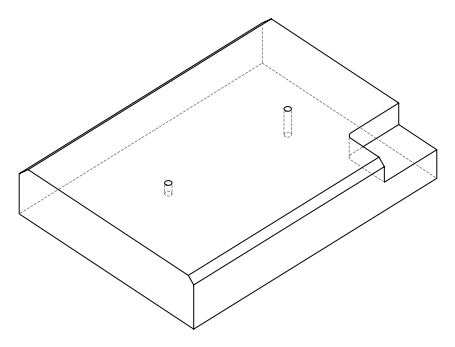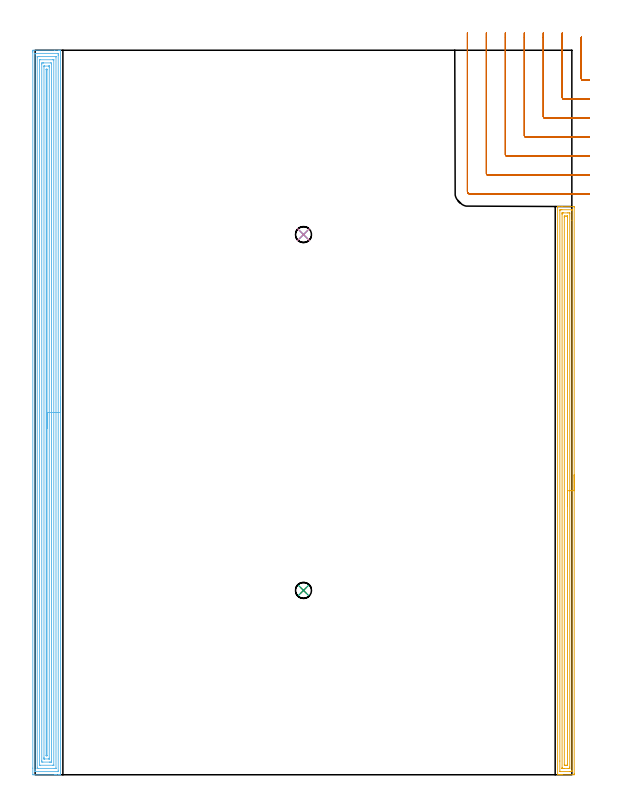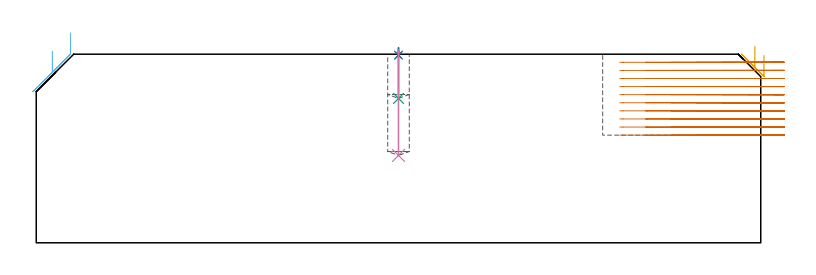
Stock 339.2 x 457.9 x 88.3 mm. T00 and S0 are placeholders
(PLAN: 7 operations, 3 tool changes, 54.6 min)
(1 SPOT_DRILL | STEP1POCKET | NXT0321_9005460120000 | 0.03 min | 2 mm3)
(2 SPOT_DRILL_1 | STEP1POCKET_1 | NXT0321_9005460120000 | 0.03 min | 1 mm3)
(3 DRILL_BLIND_HOLE_INTO_CENTER | STEP1POCKET | NXT0301_072 | 0.09 min | 1550 mm3)
(4 DRILL_BLIND_HOLE_INTO_CENTER_1 | STEP1POCKET_1 | NXT0301_072 | 0.2 min | 3677 mm3)
(5 AREA_MILL | FG_CHAMFER_SURFACE | UGT0205_001 | 11.73 min | 20131 mm3)
(6 AREA_MILL_1 | FG_CHAMFER_SURFACE_1 | UGT0205_001 | 25.86 min | 70114 mm3)
(7 MILL_CORNER_NOTCH_RECTANGULAR | CORNER_NOTCH_RECTANGULAR | NXT0201_012 | Follow Part, ap 4, ae 75% | 16.66 min | 276023 mm3)
(TOOL NXT0321_9005460120000 | NC Spot Drill, 142deg, 12mm, Carbide, Uncoated | D12 PA142 FL30 Z2)
(TOOL NXT0301_072 | Carbide Drill 10.1mm [860.1-1010-051A1-MM 2214] | D10.1 PA140 FL71 Z2)
(TOOL UGT0205_001 | Chamfer Mill 20 x 3 x 45 deg. | D20 FL50 Z2)
(TOOL NXT0201_012 | ENDMILL 16mm [2P460-1600-NA 1630] | D16 FL38 Z6)
(OP 1 SPOT_DRILL)
G17 G21 G94 G90
T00 M6
G54
G17 G0 G90 X169.6 Y116.5 S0 M3
G43 Z98.3 H0
G94 G81 G98 Z87.865 F250. R91.3
G80
M5
M2
(OP 2 SPOT_DRILL_1)
G17 G21 G94 G90
T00 M6
G54
G17 G0 G90 X169.6 Y341.4 S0 M3
G43 Z98.3 H0
G94 G81 G98 Z87.865 F250. R91.3
G80
M5
M2
(OP 3 DRILL_BLIND_HOLE_INTO_CENTER)
G17 G21 G94 G90
T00 M6
G54
G17 G0 G90 X169.6 Y116.5 S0 M3
G43 Z98.3 H1
G94 G81 G98 Z67.6 F250. R90.3
G80
M5
M2
(OP 4 DRILL_BLIND_HOLE_INTO_CENTER_1)
G17 G21 G94 G90
T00 M6
G54
G17 G0 G90 X169.6 Y341.4 S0 M3
G43 Z98.3 H1
G94 G81 G98 Z40.9 F250. R90.3
G80
M5
M2
(OP 5 AREA_MILL)
G17 G21 G94 G90
T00 M6
G54
G17 G0 G90 X340.7 Y189.55 S1061 M3
G43 Z98.3 H0
Z87.8
G94 G1 Y189.512 Z86.928 F250.
Y189.398 Z86.064
Y189.209 Z85.212
Y188.947 Z84.38
Y188.613 Z83.574
Y188.21 Z82.8
Y187.742 Z82.064
Y187.21 Z81.372
Y186.621 Z80.729
Y185.978 Z80.14
Y185.286 Z79.608
Y184.55 Z79.14
Y183.776 Z78.737
Y182.97 Z78.403
Y182.138 Z78.141
Y181.286 Z77.952
Y180.422 Z77.838
Y179.55 Z77.8
Y0.606
X340.695 Y0.131 Z77.803
X340.692 Y0.01 Z77.806
X340.566 Y0. Z77.931
X333.253 Z85.241
X332.688 Z85.808
X332.374 Z86.122
X331.809 Z86.687
X331.495 Z87.
X330.497 Y0.001 Z88.002
X330.206 Y0.01 Z88.293
X330.2 Y0.16 Z88.3
Y358.94
X330.206 Y359.09 Z88.293
X330.498 Y359.1 Z88.001
X330.866 Z87.634
X331.495 Z87.
X332.688 Z85.808
X333.253 Z85.241
X340.284 Z78.213
X340.569 Y359.097 Z77.928
X340.692 Y359.09 Z77.806
X340.699 Y358.965 Z77.799
X340.7 Y358.494 Z77.8
Y179.55
X339.286 Z79.214
X339.285 Y2.513 Z79.215
X339.284 Y2.391 Z79.216
X339.279 Y2.015 Z79.221
X338.907 Y2.004 Z79.593
X338.526 Y2.002 Z79.974
X338.032 Y2. Z80.468
X331.694 Y2.001 Z86.806
X331.665 Y2.003 Z86.835
X331.636 Y2.009 Z86.864
X331.621 Y2.014 Z86.879
X331.62 Y2.036 Z86.88
X331.615 Y2.269 Z86.885
X331.614 Y8.671 Z86.886
X331.615 Y356.587 Z86.885
X331.616 Y356.709 Z86.884
X331.621 Y357.085 Z86.879
X331.993 Y357.096 Z86.507
X332.374 Y357.098 Z86.126
X332.868 Y357.1 Z85.632
X339.206 Y357.099 Z79.294
X339.235 Y357.097 Z79.265
X339.264 Y357.091 Z79.236
X339.279 Y357.086 Z79.221
X339.28 Y357.064 Z79.22
X339.285 Y356.831 Z79.215
X339.286 Y350.426 Z79.214
Y179.55
X337.872 Z80.628
X337.871 Y4.841 Z80.629
X337.869 Y4.176 Z80.631
X337.867 Y4.063 Z80.633
X337.865 Y4.014 Z80.635
X337.814 Y4.007 Z80.686
X337.647 Y4.003 Z80.853
X336.941 Y4. Z81.559
X334.305 Z84.195
X333.425 Y4.001 Z85.075
X333.253 Y4.003 Z85.247
X333.08 Y4.008 Z85.42
X333.036 Y4.01 Z85.464
X333.034 Y4.04 Z85.466
X333.031 Y4.1 Z85.469
X333.029 Y4.176 Z85.471
Y4.404
Y354.259
X333.031 Y354.924 Z85.469
X333.033 Y355.037 Z85.467
X333.035 Y355.085 Z85.465
X333.086 Y355.093 Z85.414
X333.253 Y355.096 Z85.247
X333.959 Y355.1 Z84.541
X336.595 Z81.905
X337.474 Z81.026
X337.647 Y355.097 Z80.853
X337.82 Y355.092 Z80.68
X337.864 Y355.09 Z80.636
X337.866 Y355.06 Z80.634
X337.869 Y355. Z80.631
X337.871 Y354.924 Z80.629
Y354.696
X337.872 Y179.55 Z80.628
X336.457 Z82.043
Y6.853
X336.455 Y6.279 Z82.045
X336.452 Y6.085 Z82.048
X336.451 Y6.023 Z82.049
X336.414 Y6.01 Z82.086
X335.851 Y6. Z82.649
X334.972 Z83.528
X334.588 Y6.004 Z83.912
X334.493 Y6.007 Z84.007
X334.451 Y6.01 Z84.049
X334.449 Y6.041 Z84.051
X334.446 Y6.127 Z84.054
X334.443 Y6.537 Z84.057
Y352.247
X334.445 Y352.821 Z84.055
X334.448 Y353.015 Z84.052
X334.449 Y353.077 Z84.051
X334.486 Y353.09 Z84.014
X335.049 Y353.1 Z83.451
X335.928 Z82.572
X336.312 Y353.096 Z82.188
X336.407 Y353.093 Z82.093
X336.449 Y353.09 Z82.051
X336.451 Y353.059 Z82.049
X336.454 Y352.973 Z82.046
X336.457 Y352.563 Z82.043
Y179.55
Y178.678 Z82.081
Y177.814 Z82.195
Y176.962 Z82.383
Y176.13 Z82.646
Y175.324 Z82.98
Y174.55 Z83.382
Y173.814 Z83.851
Y173.122 Z84.382
Y172.479 Z84.972
Y171.89 Z85.615
Y171.358 Z86.307
Y170.89 Z87.043
Y170.487 Z87.816
Y170.153 Z88.622
Y169.891 Z89.454
Y169.702 Z90.306
Y169.588 Z91.171
Y169.55 Z92.043
G0 Z98.3
M5
M2
(OP 6 AREA_MILL_1)
G17 G21 G94 G90
T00 M6
G54
G17 G0 G90 X16. Y238.95 S1061 M3
G43 Z98.3 H0
G94 G1 Y238.912 Z97.428 F250.
Y238.798 Z96.563
Y238.609 Z95.712
Y238.347 Z94.88
Y238.013 Z94.074
Y237.61 Z93.3
Y237.142 Z92.564
Y236.61 Z91.872
Y236.021 Z91.229
Y235.378 Z90.639
Y234.686 Z90.108
Y233.95 Z89.64
Y233.176 Z89.237
Y232.37 Z88.903
Y231.538 Z88.641
Y230.686 Z88.452
Y229.822 Z88.338
Y228.95 Z88.3
Y0.175
X15.998 Y0.01 Z88.289
X15.843 Y0.003 Z88.135
X15.681 Y0. Z87.98
X15.405 Z87.704
X14.715 Z87.01
X13.492 Z85.789
X12.959 Z85.253
X12.347 Z84.642
X-1.093 Z71.204
X-1.363 Y0.003 Z70.934
X-1.492 Y0.01 Z70.806
X-1.499 Y0.141 Z70.799
X-1.5 Y4.186 Z70.8
Y456.798
X-1.499 Y457.278 Z70.801
X-1.496 Y457.687 Z70.802
X-1.492 Y457.89 Z70.805
X-1.093 Y457.9 Z71.204
X12.347 Z84.642
X14.715 Z87.01
X15.405 Z87.704
X15.681 Z87.98
X15.843 Y457.897 Z88.135
X15.998 Y457.89 Z88.289
X16. Y457.725 Z88.3
Y228.95
X14.586 Z86.886
X14.585 Y2.41 Z86.885
X14.581 Y2.03 Z86.881
X14.579 Y2.014 Z86.879
X14.552 Y2.009 Z86.852
X14.481 Y2.003 Z86.781
X14.373 Y2.001 Z86.673
X14.239 Y2. Z86.539
X0.187 Z72.487
X-0.008 Y2.002 Z72.292
X-0.041 Y2.005 Z72.259
X-0.072 Y2.009 Z72.228
X-0.079 Y2.05 Z72.221
X-0.084 Y2.276 Z72.216
X-0.085 Y2.41 Z72.215
X-0.086 Y3.171 Z72.214
X-0.085 Y455.49 Z72.215
X-0.081 Y455.87 Z72.219
X-0.079 Y455.886 Z72.221
X-0.052 Y455.891 Z72.248
X0.019 Y455.897 Z72.319
X0.126 Y455.899 Z72.426
X0.261 Y455.9 Z72.561
X14.313 Z86.613
X14.508 Y455.898 Z86.808
X14.541 Y455.895 Z86.841
X14.572 Y455.891 Z86.872
X14.579 Y455.85 Z86.879
X14.584 Y455.624 Z86.884
X14.585 Y455.49 Z86.885
X14.586 Y454.728 Z86.886
Y228.95
X13.171 Z85.471
Y4.197
X13.17 Y4.089 Z85.47
X13.167 Y4.035 Z85.467
X13.165 Y4.015 Z85.465
X13.145 Y4.008 Z85.445
X12.959 Y4.004 Z85.259
X12.274 Y4. Z84.574
X12.08 Z84.38
X1.734 Y4.001 Z74.034
X1.541 Y4.004 Z73.841
X1.349 Y4.01 Z73.649
X1.335 Y4.014 Z73.635
X1.333 Y4.029 Z73.633
X1.33 Y4.067 Z73.63
X1.329 Y4.125 Z73.629
Y4.197
Y453.703
X1.33 Y453.811 Z73.63
X1.333 Y453.865 Z73.633
X1.335 Y453.885 Z73.635
X1.355 Y453.892 Z73.655
X1.541 Y453.896 Z73.841
X2.226 Y453.9 Z74.526
X2.42 Z74.72
X12.766 Y453.899 Z85.066
X12.959 Y453.896 Z85.259
X13.151 Y453.89 Z85.451
X13.165 Y453.886 Z85.465
X13.167 Y453.871 Z85.467
X13.17 Y453.833 Z85.47
X13.171 Y453.775 Z85.471
Y453.703
Y228.95
X11.757 Z84.057
Y6.125
X11.755 Y6.056 Z84.055
X11.752 Y6.019 Z84.052
X11.749 Y6.01 Z84.049
X11.74 Y6.007 Z84.04
X11.633 Y6.003 Z83.933
X11.202 Y6. Z83.502
X3.282 Z75.582
X2.867 Y6.006 Z75.167
X2.764 Y6.01 Z75.064
X2.749 Y6.014 Z75.049
X2.747 Y6.03 Z75.047
X2.745 Y6.065 Z75.045
X2.743 Y6.142 Z75.043
Y451.776
X2.745 Y451.844 Z75.045
X2.748 Y451.881 Z75.048
X2.751 Y451.89 Z75.051
X2.76 Y451.893 Z75.06
X2.867 Y451.897 Z75.167
X3.298 Y451.9 Z75.598
X11.218 Z83.518
X11.633 Y451.894 Z83.933
X11.736 Y451.89 Z84.036
X11.751 Y451.886 Z84.051
X11.753 Y451.87 Z84.053
X11.755 Y451.835 Z84.055
X11.757 Y451.758 Z84.057
Y228.95
X10.343 Z82.643
Y8.646
X10.324 Y8.01 Z82.624
X10.096 Y8.003 Z82.396
X9.446 Y8. Z81.746
X9.221 Z81.521
X4.829 Y8.001 Z77.129
X4.176 Y8.01 Z76.476
X4.158 Y8.665 Z76.458
X4.157 Y8.684 Z76.457
Y449.254
X4.176 Y449.89 Z76.476
X4.404 Y449.897 Z76.704
X5.054 Y449.9 Z77.354
X5.279 Z77.579
X9.671 Y449.899 Z81.971
X10.324 Y449.89 Z82.624
X10.342 Y449.235 Z82.642
X10.343 Y449.216 Z82.643
Y228.95
X8.929 Z81.229
X8.928 Y10.452 Z81.228
X8.927 Y10.087 Z81.227
X8.924 Y10.033 Z81.224
X8.922 Y10.01 Z81.222
X8.9 Y10.008 Z81.2
X8.79 Y10.004 Z81.09
X8.567 Y10.001 Z80.867
X5.933 Y10. Z78.233
X5.784 Y10.002 Z78.084
X5.666 Y10.005 Z77.966
X5.588 Y10.01 Z77.888
X5.578 Y10.016 Z77.878
X5.575 Y10.036 Z77.875
X5.573 Y10.085 Z77.873
X5.572 Y10.452 Z77.872
X5.571 Y10.82 Z77.871
X5.572 Y447.448 Z77.872
X5.573 Y447.813 Z77.873
X5.576 Y447.867 Z77.876
X5.578 Y447.89 Z77.878
X5.6 Y447.892 Z77.9
X5.71 Y447.896 Z78.01
X5.933 Y447.899 Z78.233
X8.567 Y447.9 Z80.867
X8.716 Y447.898 Z81.016
X8.834 Y447.895 Z81.134
X8.912 Y447.89 Z81.212
X8.922 Y447.884 Z81.222
X8.925 Y447.864 Z81.225
X8.927 Y447.815 Z81.227
X8.928 Y447.448 Z81.228
X8.929 Y447.08 Z81.229
Y228.95
X7.515 Z79.815
X7.514 Y12.24 Z79.814
X7.513 Y12.105 Z79.813
X7.51 Y12.039 Z79.81
X7.508 Y12.013 Z79.808
X7.485 Y12.01 Z79.785
X7.368 Y12.006 Z79.668
X7.045 Y12.002 Z79.345
X7.007 Y12.006 Z79.307
X6.996 Y12.009 Z79.296
X6.992 Y12.056 Z79.292
X6.987 Y12.24 Z79.287
X6.986 Y12.417 Z79.286
Y445.66
X6.987 Y445.795 Z79.287
X6.99 Y445.861 Z79.29
X6.992 Y445.887 Z79.292
X7.015 Y445.89 Z79.315
X7.132 Y445.894 Z79.432
X7.455 Y445.898 Z79.755
X7.493 Y445.894 Z79.793
X7.504 Y445.891 Z79.804
X7.508 Y445.844 Z79.808
X7.513 Y445.66 Z79.813
X7.514 Y445.483 Z79.814
X7.515 Y228.95 Z79.815
Y228.078 Z79.853
Y227.214 Z79.967
Y226.362 Z80.155
Y225.53 Z80.418
Y224.724 Z80.752
Y223.95 Z81.154
Y223.214 Z81.623
Y222.522 Z82.154
Y221.879 Z82.744
Y221.29 Z83.387
Y220.758 Z84.079
Y220.29 Z84.815
Y219.887 Z85.588
Y219.553 Z86.394
Y219.291 Z87.226
Y219.102 Z88.078
Y218.988 Z88.943
Y218.95 Z89.815
G0 Z98.3
M5
M2
(OP 7 MILL_CORNER_NOTCH_RECTANGULAR)
G17 G21 G94 G90
T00 M6
G54
G17 G0 G90 X345.2 Y466.191 S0 M3
G43 Z98.3 H1
Z84.51
G94 G1 Y463.191 F250.
Y439.894 F500.
G3 X345.994 Y439.1 R0.8
G1 X347.2
X350.2 F250.
G0 Z98.3
X333.2 Y468.9
Z84.51
G1 Y465.9
Y427.894 F500.
G3 X333.994 Y427.1 R0.8
G1 X347.2
X350.2 F250.
G0 Z98.3
X321.2 Y468.9
Z84.51
G1 Y465.9
Y415.895 F500.
G3 X321.995 Y415.1 R0.8
G1 X347.2
X350.2 F250.
G0 Z98.3
X309.2 Y468.9
Z84.51
G1 Y465.9
Y403.895 F500.
G3 X309.995 Y403.1 R0.8
G1 X347.2
X350.2 F250.
G0 Z98.3
X297.2 Y468.9
Z84.51
G1 Y465.9
Y391.895 F500.
G3 X297.995 Y391.1 R0.8
G1 X347.2
X350.2 F250.
G0 Z98.3
X285.2 Y468.9
Z84.51
G1 Y465.9
Y379.895 F500.
G3 X285.995 Y379.1 R0.8
G1 X347.2
X350.2 F250.
G0 Z98.3
X273.2 Y468.9
Z84.51
G1 Y465.9
Y368.6 F500.
G3 X274.7 Y367.1 R1.5
G1 X347.2
X350.2 F250.
G0 Z98.3
X345.2 Y466.191
Z80.72
G1 Y463.191
Y439.894 F500.
G3 X345.994 Y439.1 R0.8
G1 X347.2
X350.2 F250.
G0 Z98.3
X333.2 Y468.9
Z80.72
G1 Y465.9
Y427.894 F500.
G3 X333.994 Y427.1 R0.8
G1 X347.2
X350.2 F250.
G0 Z98.3
X321.2 Y468.9
Z80.72
G1 Y465.9
Y415.895 F500.
G3 X321.995 Y415.1 R0.8
G1 X347.2
X350.2 F250.
G0 Z98.3
X309.2 Y468.9
Z80.72
G1 Y465.9
Y403.895 F500.
G3 X309.995 Y403.1 R0.8
G1 X347.2
X350.2 F250.
G0 Z98.3
X297.2 Y468.9
Z80.72
G1 Y465.9
Y391.895 F500.
G3 X297.995 Y391.1 R0.8
G1 X347.2
X350.2 F250.
G0 Z98.3
X285.2 Y468.9
Z80.72
G1 Y465.9
Y379.896 F500.
G3 X285.995 Y379.1 R0.8
G1 X347.2
X350.2 F250.
G0 Z98.3
X273.2 Y468.9
Z80.72
G1 Y465.9
Y368.6 F500.
G3 X274.7 Y367.1 R1.5
G1 X347.2
X350.2 F250.
G0 Z98.3
X345.2 Y466.191
Z76.93
G1 Y463.191
Y439.894 F500.
G3 X345.994 Y439.1 R0.8
G1 X347.2
X350.2 F250.
G0 Z98.3
X333.2 Y468.9
Z76.93
G1 Y465.9
Y427.894 F500.
G3 X333.994 Y427.1 R0.8
G1 X347.2
X350.2 F250.
G0 Z98.3
X321.2 Y468.9
Z76.93
G1 Y465.9
Y415.895 F500.
G3 X321.995 Y415.1 R0.8
G1 X347.2
X350.2 F250.
G0 Z98.3
X309.2 Y468.9
Z76.93
G1 Y465.9
Y403.895 F500.
G3 X309.995 Y403.1 R0.8
G1 X347.2
X350.2 F250.
G0 Z98.3
X297.2 Y468.9
Z76.93
G1 Y465.9
Y391.895 F500.
G3 X297.995 Y391.1 R0.8
G1 X347.2
X350.2 F250.
G0 Z98.3
X285.2 Y468.9
Z76.93
G1 Y465.9
Y379.895 F500.
G3 X285.995 Y379.1 R0.8
G1 X347.2
X350.2 F250.
G0 Z98.3
X273.2 Y468.9
Z76.93
G1 Y465.9
Y368.6 F500.
G3 X274.7 Y367.1 R1.5
G1 X347.2
X350.2 F250.
G0 Z98.3
X345.2 Y466.191
Z73.14
G1 Y463.191
Y439.894 F500.
G3 X345.994 Y439.1 R0.8
G1 X347.2
X350.2 F250.
G0 Z98.3
X333.2 Y468.9
Z73.14
G1 Y465.9
Y427.894 F500.
G3 X333.994 Y427.1 R0.8
G1 X347.2
X350.2 F250.
G0 Z98.3
X321.2 Y468.9
Z73.14
G1 Y465.9
Y415.895 F500.
G3 X321.995 Y415.1 R0.8
G1 X347.2
X350.2 F250.
G0 Z98.3
X309.2 Y468.9
Z73.14
G1 Y465.9
Y403.895 F500.
G3 X309.995 Y403.1 R0.8
G1 X347.2
X350.2 F250.
G0 Z98.3
X297.2 Y468.9
Z73.14
G1 Y465.9
Y391.895 F500.
G3 X297.995 Y391.1 R0.8
G1 X347.2
X350.2 F250.
G0 Z98.3
X285.2 Y468.9
Z73.14
G1 Y465.9
Y379.895 F500.
G3 X285.995 Y379.1 R0.8
G1 X347.2
X350.2 F250.
G0 Z98.3
X273.2 Y468.9
Z73.14
G1 Y465.9
Y368.6 F500.
G3 X274.7 Y367.1 R1.5
G1 X347.2
X350.2 F250.
G0 Z98.3
X345.2 Y466.191
Z69.35
G1 Y463.191
Y439.894 F500.
G3 X345.994 Y439.1 R0.8
G1 X347.2
X350.2 F250.
G0 Z98.3
X333.2 Y468.9
Z69.35
G1 Y465.9
Y427.894 F500.
G3 X333.994 Y427.1 R0.8
G1 X347.2
X350.2 F250.
G0 Z98.3
X321.2 Y468.9
Z69.35
G1 Y465.9
Y415.895 F500.
G3 X321.995 Y415.1 R0.8
G1 X347.2
X350.2 F250.
G0 Z98.3
X309.2 Y468.9
Z69.35
G1 Y465.9
Y403.895 F500.
G3 X309.995 Y403.1 R0.8
G1 X347.2
X350.2 F250.
G0 Z98.3
X297.2 Y468.9
Z69.35
G1 Y465.9
Y391.895 F500.
G3 X297.995 Y391.1 R0.8
G1 X347.2
X350.2 F250.
G0 Z98.3
X285.2 Y468.9
Z69.35
G1 Y465.9
Y379.895 F500.
G3 X285.995 Y379.1 R0.8
G1 X347.2
X350.2 F250.
G0 Z98.3
X273.2 Y468.9
Z69.35
G1 Y465.9
Y368.6 F500.
G3 X274.7 Y367.1 R1.5
G1 X347.2
X350.2 F250.
G0 Z98.3
X345.2 Y466.191
Z65.56
G1 Y463.191
Y439.894 F500.
G3 X345.994 Y439.1 R0.8
G1 X347.2
X350.2 F250.
G0 Z98.3
X333.2 Y468.9
Z65.56
G1 Y465.9
Y427.894 F500.
G3 X333.994 Y427.1 R0.8
G1 X347.2
X350.2 F250.
G0 Z98.3
X321.2 Y468.9
Z65.56
G1 Y465.9
Y415.895 F500.
G3 X321.995 Y415.1 R0.8
G1 X347.2
X350.2 F250.
G0 Z98.3
X309.2 Y468.9
Z65.56
G1 Y465.9
Y403.895 F500.
G3 X309.995 Y403.1 R0.8
G1 X347.2
X350.2 F250.
G0 Z98.3
X297.2 Y468.9
Z65.56
G1 Y465.9
Y391.895 F500.
G3 X297.995 Y391.1 R0.8
G1 X347.2
X350.2 F250.
G0 Z98.3
X285.2 Y468.9
Z65.56
G1 Y465.9
Y379.895 F500.
G3 X285.995 Y379.1 R0.8
G1 X347.2
X350.2 F250.
G0 Z98.3
X273.2 Y468.9
Z65.56
G1 Y465.9
Y368.6 F500.
G3 X274.7 Y367.1 R1.5
G1 X347.2
X350.2 F250.
G0 Z98.3
X345.2 Y466.191
Z61.77
G1 Y463.191
Y439.894 F500.
G3 X345.994 Y439.1 R0.8
G1 X347.2
X350.2 F250.
G0 Z98.3
X333.2 Y468.9
Z61.77
G1 Y465.9
Y427.894 F500.
G3 X333.994 Y427.1 R0.8
G1 X347.2
X350.2 F250.
G0 Z98.3
X321.2 Y468.9
Z61.77
G1 Y465.9
Y415.895 F500.
G3 X321.995 Y415.1 R0.8
G1 X347.2
X350.2 F250.
G0 Z98.3
X309.2 Y468.9
Z61.77
G1 Y465.9
Y403.895 F500.
G3 X309.995 Y403.1 R0.8
G1 X347.2
X350.2 F250.
G0 Z98.3
X297.2 Y468.9
Z61.77
G1 Y465.9
Y391.895 F500.
G3 X297.995 Y391.1 R0.8
G1 X347.2
X350.2 F250.
G0 Z98.3
X285.2 Y468.9
Z61.77
G1 Y465.9
Y379.895 F500.
G3 X285.995 Y379.1 R0.8
G1 X347.2
X350.2 F250.
G0 Z98.3
X273.2 Y468.9
Z61.77
G1 Y465.9
Y368.6 F500.
G3 X274.7 Y367.1 R1.5
G1 X347.2
X350.2 F250.
G0 Z98.3
X345.2 Y466.191
Z57.98
G1 Y463.191
Y439.894 F500.
G3 X345.994 Y439.1 R0.8
G1 X347.2
X350.2 F250.
G0 Z98.3
X333.2 Y468.9
Z57.98
G1 Y465.9
Y427.894 F500.
G3 X333.994 Y427.1 R0.8
G1 X347.2
X350.2 F250.
G0 Z98.3
X321.2 Y468.9
Z57.98
G1 Y465.9
Y415.895 F500.
G3 X321.995 Y415.1 R0.8
G1 X347.2
X350.2 F250.
G0 Z98.3
X309.2 Y468.9
Z57.98
G1 Y465.9
Y403.895 F500.
G3 X309.995 Y403.1 R0.8
G1 X347.2
X350.2 F250.
G0 Z98.3
X297.2 Y468.9
Z57.98
G1 Y465.9
Y391.895 F500.
G3 X297.995 Y391.1 R0.8
G1 X347.2
X350.2 F250.
G0 Z98.3
X285.2 Y468.9
Z57.98
G1 Y465.9
Y379.895 F500.
G3 X285.995 Y379.1 R0.8
G1 X347.2
X350.2 F250.
G0 Z98.3
X273.2 Y468.9
Z57.98
G1 Y465.9
Y368.6 F500.
G3 X274.7 Y367.1 R1.5
G1 X347.2
X350.2 F250.
G0 Z98.3
X345.2 Y466.191
Z54.19
G1 Y463.191
Y439.894 F500.
G3 X345.994 Y439.1 R0.8
G1 X347.2
X350.2 F250.
G0 Z98.3
X333.2 Y468.9
Z54.19
G1 Y465.9
Y427.894 F500.
G3 X333.994 Y427.1 R0.8
G1 X347.2
X350.2 F250.
G0 Z98.3
X321.2 Y468.9
Z54.19
G1 Y465.9
Y415.895 F500.
G3 X321.995 Y415.1 R0.8
G1 X347.2
X350.2 F250.
G0 Z98.3
X309.2 Y468.9
Z54.19
G1 Y465.9
Y403.895 F500.
G3 X309.995 Y403.1 R0.8
G1 X347.2
X350.2 F250.
G0 Z98.3
X297.2 Y468.9
Z54.19
G1 Y465.9
Y391.895 F500.
G3 X297.995 Y391.1 R0.8
G1 X347.2
X350.2 F250.
G0 Z98.3
X285.2 Y468.9
Z54.19
G1 Y465.9
Y379.895 F500.
G3 X285.995 Y379.1 R0.8
G1 X347.2
X350.2 F250.
G0 Z98.3
X273.2 Y468.9
Z54.19
G1 Y465.9
Y368.6 F500.
G3 X274.7 Y367.1 R1.5
G1 X347.2
X350.2 F250.
G0 Z98.3
X345.2 Y466.191
Z50.4
G1 Y463.191
Y439.894 F500.
G3 X345.994 Y439.1 R0.8
G1 X347.2
X350.2 F250.
G0 Z98.3
X333.2 Y468.9
Z50.4
G1 Y465.9
Y427.894 F500.
G3 X333.994 Y427.1 R0.8
G1 X347.2
X350.2 F250.
G0 Z98.3
X321.2 Y468.9
Z50.4
G1 Y465.9
Y415.895 F500.
G3 X321.995 Y415.1 R0.8
G1 X347.2
X350.2 F250.
G0 Z98.3
X309.2 Y468.9
Z50.4
G1 Y465.9
Y403.895 F500.
G3 X309.995 Y403.1 R0.8
G1 X347.2
X350.2 F250.
G0 Z98.3
X297.2 Y468.9
Z50.4
G1 Y465.9
Y391.895 F500.
G3 X297.995 Y391.1 R0.8
G1 X347.2
X350.2 F250.
G0 Z98.3
X285.2 Y468.9
Z50.4
G1 Y465.9
Y379.895 F500.
G3 X285.995 Y379.1 R0.8
G1 X347.2
X350.2 F250.
G0 Z98.3
X273.2 Y468.9
Z50.4
G1 Y465.9
Y368.6 F500.
G3 X274.7 Y367.1 R1.5
G1 X347.2
X350.2 F250.
G0 Z98.3
M5
M2
